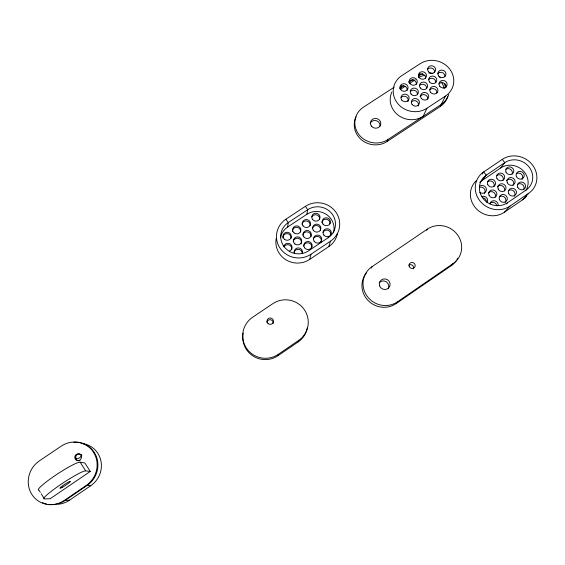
<?xml version="1.0" encoding="UTF-8"?>
<svg xmlns="http://www.w3.org/2000/svg" width="565" height="565" viewBox="0 0 565 565"><rect width="100%" height="100%" fill="white"/><g stroke="black" fill="none" stroke-linecap="round" stroke-linejoin="round"><path stroke-width="0.85" d="M280.445 237.759A17.416 16.823 9.9 0 1 287.627 227.017L288.277 222.575L285.869 219.22L305.34 206.359A21.873 21.018 12.3 0 1 335.723 211.939A21.873 21.018 12.3 0 1 330.532 241.163L328.759 246.623L309.641 259.434A21.463 20.743 9.9 0 1 285.749 259.681A21.463 20.743 9.9 0 1 276.214 238.359M287.627 227.017L306.788 214.333L307.756 209.693L305.34 206.359M243.155 333.159A22.466 22.233 7.8 0 0 278.008 355.689L278.291 354.34L298.624 340.462A22.621 22.275 15 0 0 304.224 309.514A22.621 22.275 15 0 0 272.839 303.645L252.583 317.283A22.685 22.438 7.7 0 0 246.693 348.52A22.685 22.438 7.7 0 0 278.291 354.34M309.641 259.434L310.99 254.25L330.532 241.163M278.008 355.689L298.143 341.938L298.624 340.462M400.43 88.825L401.581 85.753M356.077 116.835A20.757 19.408 13.8 0 0 361.89 140.141A20.757 19.408 13.8 0 0 387.124 141.49L387.88 139.576L441.258 104.433A20.721 19.104 16.4 0 0 448.751 94.517M418.404 77.13L419.915 73.422M426.921 108.261A21.216 19.606 15.5 0 1 397.35 103.049A21.216 19.606 15.5 0 1 401.814 75.611L420.212 63.675A21.166 19.464 16.3 0 1 449.606 68.93A21.166 19.464 16.3 0 1 445.382 96.128L426.921 108.261L423.178 116.341A20.771 19.238 15.6 0 1 397.958 114.999A20.771 19.238 15.6 0 1 391.948 91.855M387.124 141.49L440.227 106.517L445.382 96.128M371.205 268.121L371.968 266.722L427.373 229.122A21.724 20.587 28 0 1 457.389 234.637A21.724 20.587 28 0 1 453.13 263.565L451.23 265.691L396.143 303.589A21.668 20.877 27.9 0 1 367.857 300.269A21.668 20.877 27.9 0 1 366.756 272.457M426.547 230.336L427.373 229.122M482.199 173.971L483.704 171.915L502.25 159.394A21.83 20.192 26.7 0 1 532.385 164.853A21.83 20.192 26.7 0 1 528.642 193.336L522.639 199.749L504.418 212.228A21.406 19.945 26.8 0 1 475.624 207.991A21.406 19.945 26.8 0 1 476.62 180.376M479.77 182.552A17.374 16.173 26.7 0 1 482.369 180.341L486.225 175.185L504.778 162.642A17.621 16.293 26.7 0 1 529.108 167.042A17.621 16.293 26.7 0 1 526.079 190.045L507.476 202.757L506.417 203.944M482.369 180.341L500.632 167.989L504.778 162.642L502.25 159.394M396.143 303.589L397.534 301.802L453.13 263.565M504.418 212.228L510.033 206.077L528.642 193.336M58.131 504.263A23.73 22.565 -56 0 0 69.544 500.187L90.753 485.695A23.539 22.508 -55.6 0 0 100.923 460.899A23.539 22.508 -55.6 0 0 81.996 443.518M90.245 471.457L50.193 498.726L44.416 498.923A25.22 2.655 -33.3 0 1 60.406 484.721A25.22 2.655 -33.3 0 1 85.668 470.864L90.245 471.457L84.884 463.01L80.152 462.184A25.171 2.896 -33.2 0 0 55.603 475.207A25.171 2.896 -33.2 0 0 38.604 490.081M86.17 485.512A24.231 23.144 -55.2 0 0 93.571 452.353A24.231 23.144 -55.2 0 0 61.253 446.131L39.501 460.779A24.429 23.2 -55.7 0 0 31.767 494.262A24.429 23.2 -55.7 0 0 64.318 500.428L86.17 485.512L90.753 485.695M394.222 87.172L363.443 107.18A20.87 19.507 13.8 0 0 358.782 134.413A20.87 19.507 13.8 0 0 387.88 139.576M403.862 85.506L400.973 87.384A16.766 15.53 15.6 0 0 399.632 88.366M408.912 82.222L413.234 79.404M400.161 89.545L405.183 86.276M409.491 83.472L415.233 79.736M64.318 500.428L69.544 500.187M80.152 462.184L85.668 470.864M38.943 490.13L40.313 492.327M41.224 493.796L43.957 498.196M447.678 96.643A20.608 19.012 16.4 0 1 440.227 106.517M418.806 77.44A16.632 15.347 16.4 0 1 425.184 75.343M441.18 81.96A16.632 15.347 16.4 0 1 444.238 88.698M370.209 123.184A5.191 4.852 13.8 0 1 380.04 126.221M438.885 83.853A4.068 3.743 17.2 0 1 445.778 87.963M437.762 73.556A4.054 3.722 16.7 0 1 444.916 76.713M427.536 69.227A4.047 3.722 15.9 0 1 434.676 72.377M429.739 89.842A4.075 3.757 16.9 0 1 436.922 93.02M428.637 79.51A4.061 3.736 16.3 0 1 435.799 82.674M419.477 85.477A4.068 3.75 16 0 1 426.646 88.656M420.021 96.672A4.075 3.771 16.5 0 1 427.747 99.037M408.693 81.946A4.061 3.743 15.1 0 1 416.391 84.298M410.296 91.474A4.068 3.764 15.6 0 1 417.464 94.659M401.079 97.484A4.075 3.778 15.1 0 1 407.965 101.622M411.362 101.87A4.082 3.786 16.1 0 1 418.255 106.015M400.048 87.109A4.068 3.757 14.6 0 1 407.203 90.287M418.397 75.166A4.054 3.729 15.5 0 1 425.544 78.33M419.004 75.646A16.724 15.417 16.4 0 1 422.79 73.846M428.708 72.998A16.724 15.417 16.4 0 1 433.002 73.655M439.182 76.748A16.724 15.417 16.4 0 1 440.488 77.864M444.33 83.373A16.724 15.417 16.4 0 1 445.411 87.335M306.788 214.333A17.367 16.703 12.4 0 1 326.754 214.679A17.367 16.703 12.4 0 1 333.449 232.935M313.483 238.713A4.139 3.99 13.3 0 1 318.964 236.841A4.139 3.99 13.3 0 1 320.984 242.18M302.805 235.111A4.132 3.983 11.2 0 1 307.579 231.933A4.132 3.983 11.2 0 1 310.934 236.594M310.99 254.25A21.936 21.173 9.8 0 1 280.417 248.713A21.936 21.173 9.8 0 1 285.869 219.22M294.443 253.29A4.174 4.04 10.7 0 1 298.002 247.922A4.174 4.04 10.7 0 1 302.466 252.703M283.821 246.559A4.167 4.033 8.4 0 1 290.608 244.25A4.167 4.033 8.4 0 1 289.337 251.121M294.019 252.47A4.153 4.019 10.7 0 1 302.226 252.915M283.969 246.856A4.146 4.011 8.4 0 1 291.794 249.349M282.839 237.914A4.132 3.99 7.7 0 1 287.147 233.628A4.132 3.99 7.7 0 1 291.017 238.359M337.46 233.345A21.399 20.594 12.4 0 1 328.759 246.623M293.235 241.474A4.139 3.997 9.9 0 1 298.553 238.416A4.139 3.997 9.9 0 1 301.053 243.953M303.61 246.079A4.146 4.004 12.1 0 1 308.398 242.886A4.146 4.004 12.1 0 1 311.76 247.569M292.409 231.565A4.125 3.976 9.2 0 1 296.703 227.292A4.125 3.976 9.2 0 1 300.58 232.01M323.011 232.356A4.132 3.976 14.3 0 1 328.477 230.499A4.132 3.976 14.3 0 1 330.504 235.817M311.831 216.911A4.117 3.955 11.6 0 1 319.613 219.368M321.838 222.448A4.125 3.955 13.4 0 1 326.584 219.291A4.125 3.955 13.4 0 1 329.946 223.924M312.339 228.769A4.125 3.969 12.4 0 1 317.099 225.605A4.125 3.969 12.4 0 1 320.454 230.252M302 224.199A4.125 3.969 10.5 0 1 306.767 221.042A4.125 3.969 10.5 0 1 310.114 225.675M307.36 327.714A22.402 22.063 15.2 0 1 298.143 341.938M266.864 322.269A3.199 3.157 8.5 0 1 270.586 319.755A3.199 3.157 8.5 0 1 273.149 323.434M81.685 454.839A4.541 4.351 -53.9 0 1 75.307 458.067M76.282 458.257A4.52 4.322 -53.9 0 1 75.35 457.622M48.3 504.375A24.302 23.087 -55.7 0 0 65.265 500.385L86.996 485.547A24.104 23.031 -55.3 0 0 96.883 458.053A24.104 23.031 -55.3 0 0 73.725 442.31M46.598 504.044A24.302 23.087 -55.7 0 1 42.467 502.645M79.976 460.553A3.432 3.284 -54.4 0 1 75.908 458.773A3.432 3.284 -54.4 0 1 77.476 454.422A3.432 3.284 -54.4 0 1 81.819 455.454M379.256 282.705A5.417 5.219 27.9 0 1 388.346 288.418M397.534 301.802A21.873 21.06 27.8 0 1 367.165 296.272A21.873 21.06 27.8 0 1 371.968 266.722M456.139 260.853A21.519 20.411 28.1 0 1 451.23 265.691M457.707 258.219A21.519 20.411 28.1 0 1 456.972 259.568M408.785 265.112A3.086 2.952 28 0 1 413.396 268.862M517.604 184.31A4.125 3.821 27.7 0 1 523.868 189.211M505.908 169.246A4.103 3.8 26 0 1 512.137 174.112M506.473 180.518A4.117 3.821 26.8 0 1 512.158 180.115A4.117 3.821 26.8 0 1 512.935 185.581M516.269 173.688A4.117 3.8 26.9 0 1 521.989 179.416M496.854 175.383A4.11 3.814 26 0 1 503.076 180.263M497.391 186.69A4.125 3.835 26.8 0 1 504.383 190.921M508.535 190.49A4.132 3.835 27.7 0 1 514.27 196.26M510.033 206.077A21.88 20.347 26.6 0 1 479.713 200.66A21.88 20.347 26.6 0 1 483.704 171.915L486.225 175.185A17.663 16.42 26.6 0 0 483.011 198.379A17.663 16.42 26.6 0 0 507.476 202.757M500.632 167.989A17.331 16.053 26.8 0 1 522.427 170.008A17.331 16.053 26.8 0 1 525.697 190.758M489.996 203.93A4.167 3.884 27.6 0 1 494.594 200.787A4.167 3.884 27.6 0 1 498.132 205.399M482.023 196.415A4.153 3.877 26.7 0 1 486.839 202.694M479.84 186.125A4.139 3.863 25.8 0 1 485.349 186.888A4.139 3.863 25.8 0 1 485.335 192.171A4.139 3.863 25.8 0 1 479.826 192.333M479.565 187.262A4.117 3.842 25.8 0 1 484.332 193.484M526.509 196.225A21.364 19.796 26.8 0 1 522.639 199.749M482.898 197.806A4.132 3.863 26.7 0 1 486.409 201.359M490.3 202.92A4.139 3.863 27.7 0 1 496.833 205.872M487.764 181.542A4.117 3.828 25.9 0 1 493.987 186.436M488.273 192.884A4.132 3.849 26.8 0 1 495.272 197.129M499.432 196.698A4.139 3.849 27.7 0 1 505.159 202.482M328.081 237.787L308.547 250.846A17.706 17.091 9.8 0 1 283.877 246.368A17.706 17.091 9.8 0 1 288.277 222.575L307.756 209.693A17.656 16.964 12.3 0 1 332.284 214.191A17.656 16.964 12.3 0 1 328.081 237.787M439.817 86.346A4.089 3.757 17.2 0 0 446.802 85.866A4.089 3.757 17.2 0 0 442.579 80.435A4.089 3.757 17.2 0 0 439.817 86.346M438.68 75.971A4.075 3.743 16.7 0 0 445.644 75.498A4.075 3.743 16.7 0 0 441.435 70.095A4.075 3.743 16.7 0 0 438.68 75.971M428.39 71.614A4.068 3.736 15.8 0 0 435.347 71.141A4.068 3.736 15.8 0 0 431.152 65.752A4.068 3.736 15.8 0 0 428.39 71.614M430.615 92.37A4.096 3.771 16.8 0 0 437.614 91.89A4.096 3.771 16.8 0 0 433.39 86.445A4.096 3.771 16.8 0 0 430.615 92.37M429.499 81.967A4.082 3.757 16.3 0 0 436.477 81.487A4.082 3.757 16.3 0 0 432.267 76.07A4.082 3.757 16.3 0 0 429.499 81.967M420.289 87.985A4.089 3.771 15.9 0 0 427.281 87.504A4.089 3.771 15.9 0 0 423.079 82.066A4.089 3.771 15.9 0 0 420.289 87.985M421.384 98.423A4.096 3.786 16.5 0 0 428.39 97.936A4.096 3.786 16.5 0 0 424.174 92.476A4.096 3.786 16.5 0 0 421.384 98.423M409.978 83.599A4.082 3.764 15 0 0 416.963 83.119A4.082 3.764 15 0 0 412.782 77.702A4.082 3.764 15 0 0 409.978 83.599M411.045 94.016A4.089 3.778 15.5 0 0 418.051 93.536A4.089 3.778 15.5 0 0 413.855 88.084A4.089 3.778 15.5 0 0 411.045 94.016M401.779 100.069A4.096 3.793 15.1 0 0 408.792 99.588A4.096 3.793 15.1 0 0 404.604 94.122A4.096 3.793 15.1 0 0 401.779 100.069M412.118 104.49A4.103 3.8 16.1 0 0 419.138 104.002A4.103 3.8 16.1 0 0 414.929 98.522A4.103 3.8 16.1 0 0 412.118 104.49M400.733 89.623A4.082 3.778 14.6 0 0 407.732 89.143A4.082 3.778 14.6 0 0 403.551 83.705A4.082 3.778 14.6 0 0 400.733 89.623M419.202 77.603A4.075 3.75 15.4 0 0 426.172 77.123A4.075 3.75 15.4 0 0 421.984 71.713A4.075 3.75 15.4 0 0 419.202 77.603M371.41 126.08A5.219 4.873 13.8 0 0 380.365 125.451A5.219 4.873 13.8 0 0 375.068 118.438A5.219 4.873 13.8 0 0 371.41 126.08M284.478 239.32A4.153 4.011 7.7 0 0 291.243 237.018A4.153 4.011 7.7 0 0 285.742 232.483A4.153 4.011 7.7 0 0 284.478 239.32M303.779 236.763A4.153 4.004 11.2 0 0 310.941 236.234A4.153 4.004 11.2 0 0 306.802 230.499A4.153 4.004 11.2 0 0 303.779 236.763M314.204 241.382A4.16 4.011 13.2 0 0 321.365 240.852A4.16 4.011 13.2 0 0 317.212 235.104A4.16 4.011 13.2 0 0 314.204 241.382M294.104 232.928A4.153 3.997 9.1 0 0 300.855 230.633A4.153 3.997 9.1 0 0 295.354 226.113A4.153 3.997 9.1 0 0 294.104 232.928M302.974 225.781A4.146 3.983 10.4 0 0 310.114 225.258A4.146 3.983 10.4 0 0 305.99 219.552A4.146 3.983 10.4 0 0 302.974 225.781M294.895 243.946A4.16 4.019 9.9 0 0 301.654 241.636A4.16 4.019 9.9 0 0 296.138 237.095A4.16 4.019 9.9 0 0 294.895 243.946M304.591 247.795A4.167 4.026 12.1 0 0 311.767 247.272A4.167 4.026 12.1 0 0 307.621 241.502A4.167 4.026 12.1 0 0 304.591 247.795M322.926 224.015A4.146 3.976 13.4 0 0 330.059 223.5A4.146 3.976 13.4 0 0 325.913 217.793A4.146 3.976 13.4 0 0 322.926 224.015M323.787 234.984A4.153 3.997 14.3 0 0 330.935 234.461A4.153 3.997 14.3 0 0 326.775 228.733A4.153 3.997 14.3 0 0 323.787 234.984M312.537 219.432A4.139 3.969 11.6 0 0 319.663 218.916A4.139 3.969 11.6 0 0 315.531 213.224A4.139 3.969 11.6 0 0 312.537 219.432M313.37 230.379A4.146 3.99 12.4 0 0 320.51 229.856A4.146 3.99 12.4 0 0 316.372 224.136A4.146 3.99 12.4 0 0 313.37 230.379M268.121 323.611A3.228 3.185 8.5 0 0 273.389 321.782A3.228 3.185 8.5 0 0 269.124 318.187A3.228 3.185 8.5 0 0 268.121 323.611M62.701 487.108A6.3 0.664 -33.3 0 0 70.371 481.394A6.3 0.664 -33.3 0 0 62.221 486.048A6.3 0.664 -33.3 0 0 62.701 487.108M79.114 460.397A3.447 3.298 -54.3 0 0 80.414 454.613A3.447 3.298 -54.3 0 0 74.863 456.569A3.447 3.298 -54.3 0 0 79.114 460.397M379.645 285.961A5.466 5.262 27.7 0 0 388.925 287.656A5.466 5.262 27.7 0 0 385.535 278.983A5.466 5.262 27.7 0 0 379.645 285.961M409.244 266.461A3.115 2.973 27.9 0 0 414.526 267.422A3.115 2.973 27.9 0 0 412.57 262.513A3.115 2.973 27.9 0 0 409.244 266.461M517.752 187.227A4.153 3.842 27.6 0 0 524.779 188.484A4.153 3.842 27.6 0 0 522.018 182.092A4.153 3.842 27.6 0 0 517.752 187.227M505.986 172.057A4.132 3.821 26 0 0 512.978 173.307A4.132 3.821 26 0 0 510.244 166.965A4.132 3.821 26 0 0 505.986 172.057M487.722 184.437A4.139 3.849 25.9 0 0 494.735 185.694A4.139 3.849 25.9 0 0 492.023 179.317A4.139 3.849 25.9 0 0 487.722 184.437M496.868 178.236A4.132 3.835 25.9 0 0 503.874 179.493A4.132 3.835 25.9 0 0 501.148 173.13A4.132 3.835 25.9 0 0 496.868 178.236M507.299 182.728A4.139 3.835 26.8 0 0 514.312 183.985A4.139 3.835 26.8 0 0 511.572 177.608A4.139 3.835 26.8 0 0 507.299 182.728M508.627 193.456A4.153 3.856 27.6 0 0 515.654 194.713A4.153 3.856 27.6 0 0 512.907 188.307A4.153 3.856 27.6 0 0 508.627 193.456M516.41 176.534A4.139 3.821 26.8 0 0 523.416 177.784A4.139 3.821 26.8 0 0 520.662 171.428A4.139 3.821 26.8 0 0 516.41 176.534M498.161 188.943A4.146 3.849 26.8 0 0 505.188 190.2A4.146 3.849 26.8 0 0 502.455 183.809A4.146 3.849 26.8 0 0 498.161 188.943M488.993 195.179A4.153 3.863 26.7 0 0 496.028 196.436A4.153 3.863 26.7 0 0 493.302 190.024A4.153 3.863 26.7 0 0 488.993 195.179M499.467 199.699A4.16 3.87 27.6 0 0 506.501 200.963A4.16 3.87 27.6 0 0 503.761 194.537A4.16 3.87 27.6 0 0 499.467 199.699"/></g></svg>
